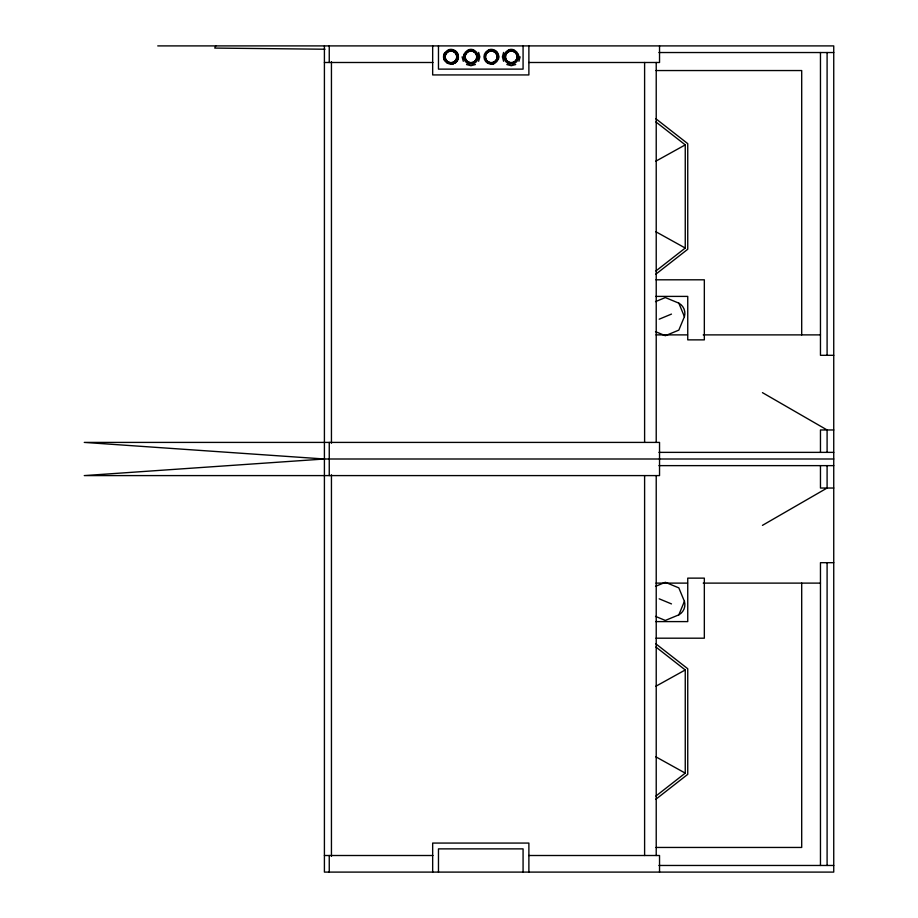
<?xml version="1.0" encoding="UTF-8"?>
<svg xmlns="http://www.w3.org/2000/svg" width="918" height="918" viewBox="0 0 918 918"><rect width="100%" height="100%" fill="white"/><g stroke="black" fill="none" stroke-linecap="round" stroke-linejoin="round"><path stroke-width="1.38" d="M478.645 61.288L479.827 56.847L478.645 52.418M503.592 52.418L502.398 56.847L503.592 61.288M518.945 61.288L520.127 56.847M655.521 301.62L665.332 297.558L678.827 303.147A11.613 11.613 0 0 1 684.415 316.641L678.827 330.124L665.332 335.713L655.521 331.65M655.521 616.38L665.332 620.442L678.827 614.853L684.415 601.359L678.827 587.876L665.332 582.287L655.521 586.35M215.764 45.9L214.743 48.08L324.995 49.228M655.9 270.982L685.253 248.044L685.253 144.872L655.9 121.933M655.67 274.321L687.743 249.26L687.743 143.656L655.67 118.594M655.9 796.067L685.253 773.128L685.253 669.956L655.9 647.018M655.67 799.406L687.743 774.344L687.743 668.74L655.67 643.679M762.445 525.36L827.095 488.032L827.095 465.633M655.693 161.27L685.253 144.872M655.693 686.354L685.253 669.956M659.204 319.177L671.471 314.094M475.398 64.524L470.968 65.717L466.539 64.524M515.698 64.524L511.269 65.717L506.839 64.524M324.41 459L84.261 475.593L659.537 475.593L659.537 442.407L84.261 442.407L324.41 459L833.739 459M157.747 45.9L833.739 45.9L833.739 872.1L324.41 872.1L324.41 45.9M658.929 52.533L833.739 52.533M324.41 62.493L432.963 62.493M528.779 62.493L659.537 62.493L659.537 45.9M656.026 70.548L801.701 70.548L801.701 334.886M655.98 279.806L704.335 279.806L704.335 339.867L687.743 339.867L687.743 296.399L655.739 296.399M656.037 334.886L687.502 334.886M703.222 334.886L820.462 334.886M833.739 355.312L820.462 355.312L820.462 52.533M833.739 429.968L820.462 429.968L820.462 452.367M658.929 452.367L833.739 452.367M658.929 465.633L833.739 465.633M833.739 488.032L820.462 488.032L820.462 465.633M833.739 562.688L820.462 562.688L820.462 865.467M656.037 583.114L687.502 583.114M703.222 583.114L820.462 583.114M655.739 621.601L687.743 621.601L687.743 578.133L704.335 578.133L704.335 638.194L655.98 638.194M656.026 847.452L801.701 847.452L801.701 583.114M324.41 855.507L432.963 855.507M528.779 855.507L659.537 855.507L659.537 872.1M658.929 865.467L833.739 865.467M659.204 598.823L671.471 603.906M655.693 231.646L685.253 248.044M655.693 756.73L685.253 773.128M762.445 392.64L827.095 429.968L827.095 452.367M678.827 303.147L684.415 316.641M462.11 56.847L463.292 61.288M827.095 52.533L827.095 355.312M827.095 562.688L827.095 865.467M656.221 62.493L656.221 442.407M656.221 475.593L656.221 855.507M644.608 62.493L644.608 442.407M644.608 475.593L644.608 855.507M528.883 45.9L528.883 74.932L432.665 74.932L432.665 45.9M528.883 872.1L528.883 843.068L432.665 843.068L432.665 872.1M523.076 45.9L523.076 69.125L438.471 69.125L438.471 45.9M523.076 872.1L523.076 848.875L438.471 848.875L438.471 872.1M331.444 61.678L331.444 443.222M331.444 474.778L331.444 856.322M329.252 45.9L329.252 62.493M329.252 442.407L329.252 475.593M329.252 855.507L329.252 872.1M504.257 59.418A7.47 7.47 0 0 1 504.257 54.288M508.698 49.836A7.47 7.47 0 0 1 513.828 49.836M518.28 54.288A7.47 7.47 0 0 1 518.727 56.847M497.143 57.868A5.956 5.956 0 0 1 487.733 61.632A5.956 5.956 0 0 1 488.606 51.534A5.956 5.956 0 0 1 497.235 56.847M493.85 63.858A7.47 7.47 0 0 1 491.279 64.317M488.709 49.836A7.47 7.47 0 0 1 493.85 49.836M495.009 50.387A7.47 7.47 0 0 1 497.751 53.118M498.29 54.288A7.47 7.47 0 0 1 498.29 59.418M684.415 601.359A11.613 11.613 0 0 1 678.827 614.853M456.843 57.868A5.956 5.956 0 0 1 447.433 61.632A5.956 5.956 0 0 1 448.305 51.534A5.956 5.956 0 0 1 456.934 56.847M458.449 56.847A7.47 7.47 0 0 1 454.72 63.319M453.549 63.858A7.47 7.47 0 0 1 450.979 64.317M444.519 60.588A7.47 7.47 0 0 1 444.519 53.118M448.42 49.836A7.47 7.47 0 0 1 453.549 49.836M454.72 50.387A7.47 7.47 0 0 1 458.334 55.573M463.498 56.847A7.47 7.47 0 0 1 463.957 54.288M468.398 49.836A7.47 7.47 0 0 1 473.539 49.836M477.98 54.288A7.47 7.47 0 0 1 477.98 59.418M508.285 61.999A5.956 5.956 0 0 0 517.213 56.847A5.956 5.956 0 0 0 508.285 51.695A5.956 5.956 0 0 0 508.285 61.999M507.62 63.17A7.298 7.298 0 0 0 518.567 56.847A7.298 7.298 0 0 0 507.62 50.524A7.298 7.298 0 0 0 507.62 63.17M508.365 61.885A5.806 5.806 0 0 0 517.075 56.847A5.806 5.806 0 0 0 508.365 51.821A5.806 5.806 0 0 0 508.365 61.885M487.63 63.17A7.298 7.298 0 0 0 498.577 56.847A7.298 7.298 0 0 0 487.63 50.524A7.298 7.298 0 0 0 487.63 63.17M488.376 61.885A5.806 5.806 0 0 0 497.086 56.847A5.806 5.806 0 0 0 488.376 51.821A5.806 5.806 0 0 0 488.376 61.885M447.33 63.17A7.298 7.298 0 0 0 458.277 56.847A7.298 7.298 0 0 0 447.33 50.524A7.298 7.298 0 0 0 447.33 63.17M448.076 61.885A5.806 5.806 0 0 0 456.785 56.847A5.806 5.806 0 0 0 448.076 51.821A5.806 5.806 0 0 0 448.076 61.885M465.816 59.831A5.956 5.956 0 0 0 476.121 59.831A5.956 5.956 0 0 0 470.968 50.903A5.956 5.956 0 0 0 465.816 59.831M467.319 63.17A7.298 7.298 0 0 0 478.267 56.847A7.298 7.298 0 0 0 467.319 50.524A7.298 7.298 0 0 0 467.319 63.17M468.065 61.885A5.806 5.806 0 0 0 476.775 56.847A5.806 5.806 0 0 0 468.065 51.821A5.806 5.806 0 0 0 468.065 61.885"/></g></svg>
